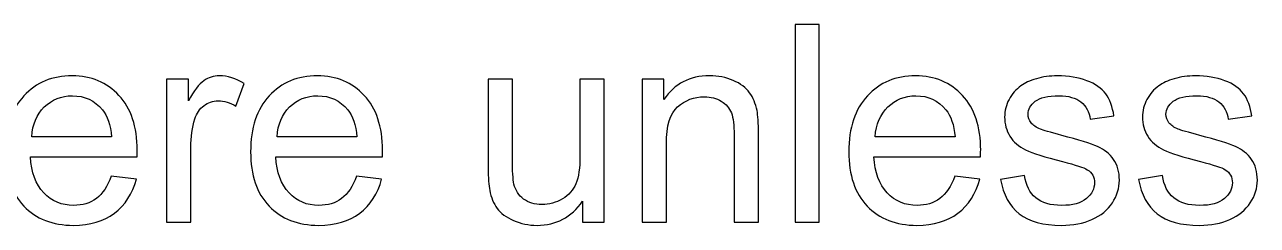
# Model space of a CAD drawing. Header units: centimetres. Extents: x -24.8 to 34.2, y -10 to 25.5.
# Drawn here: x 17.644 to 21.427, y 10.656 to 11.272 of the extents above; entities that cross this region are included whole.
import ezdxf

# ---------------------------------------------------------------- set-up
doc = ezdxf.new("R2010")
doc.units = ezdxf.units.CM
doc.header["$MEASUREMENT"] = 0
doc.layers.add('Layer 1', color=7, linetype='Continuous')

msp = doc.modelspace()

# ---------------------------------------------------------------- linework, layer by layer
at = {"layer": 'Layer 1', "color": 250}
for points, knots in [([(20.00821, 10.66635), (20.00821, 10.66635), (20.00821, 11.27242), (20.00821, 11.27242), (20.00821, 11.27242), (20.00821, 11.27242), (20.08257, 11.27242), (20.08257, 11.27242), (20.08257, 11.27242), (20.08257, 11.27242), (20.08257, 10.66635), (20.08257, 10.66635), (20.08257, 10.66635), (20.08257, 10.66635), (20.00821, 10.66635), (20.00821, 10.66635)], [0, 0, 0, 0, 0.25, 0.25, 0.25, 0.25, 0.5, 0.5, 0.5, 0.5, 0.75, 0.75, 0.75, 0.75, 1, 1, 1, 1]), ([(17.90963, 10.80774), (17.90963, 10.80774), (17.98654, 10.79829), (17.98654, 10.79829), (17.98654, 10.79829), (17.9744, 10.75327), (17.95197, 10.71842), (17.91923, 10.69358), (17.91923, 10.69358), (17.88635, 10.66889), (17.84444, 10.65647), (17.7935, 10.65647), (17.7935, 10.65647), (17.72929, 10.65647), (17.67835, 10.67623), (17.64082, 10.71574), (17.64082, 10.71574), (17.60314, 10.75525), (17.58437, 10.81071), (17.58437, 10.88211), (17.58437, 10.88211), (17.58437, 10.95605), (17.60342, 11.01334), (17.64138, 11.05412), (17.64138, 11.05412), (17.67948, 11.0949), (17.72873, 11.11536), (17.78941, 11.11536), (17.78941, 11.11536), (17.84811, 11.11536), (17.89609, 11.09532), (17.9332, 11.05539), (17.9332, 11.05539), (17.97045, 11.01546), (17.98908, 10.95915), (17.98908, 10.88676), (17.98908, 10.88676), (17.98908, 10.88225), (17.98894, 10.87562), (17.98865, 10.86687), (17.98865, 10.86687), (17.98865, 10.86687), (17.66128, 10.86687), (17.66128, 10.86687), (17.66128, 10.86687), (17.66396, 10.81861), (17.67765, 10.78164), (17.7022, 10.7561), (17.7022, 10.7561), (17.72675, 10.73041), (17.75723, 10.71757), (17.79392, 10.71757), (17.79392, 10.71757), (17.82116, 10.71757), (17.84444, 10.72477), (17.86377, 10.73916), (17.86377, 10.73916), (17.8831, 10.75341), (17.89834, 10.77627), (17.90963, 10.80774)], [0, 0, 0, 0, 0.0666667, 0.0666667, 0.0666667, 0.0666667, 0.1333333, 0.1333333, 0.1333333, 0.1333333, 0.2, 0.2, 0.2, 0.2, 0.2666667, 0.2666667, 0.2666667, 0.2666667, 0.3333333, 0.3333333, 0.3333333, 0.3333333, 0.4, 0.4, 0.4, 0.4, 0.4666667, 0.4666667, 0.4666667, 0.4666667, 0.5333333, 0.5333333, 0.5333333, 0.5333333, 0.6, 0.6, 0.6, 0.6, 0.6666667, 0.6666667, 0.6666667, 0.6666667, 0.7333333, 0.7333333, 0.7333333, 0.7333333, 0.8, 0.8, 0.8, 0.8, 0.8666667, 0.8666667, 0.8666667, 0.8666667, 0.9333333, 0.9333333, 0.9333333, 0.9333333, 1, 1, 1, 1]), ([(18.07924, 10.66635), (18.07924, 10.66635), (18.07924, 11.10534), (18.07924, 11.10534), (18.07924, 11.10534), (18.07924, 11.10534), (18.14613, 11.10534), (18.14613, 11.10534), (18.14613, 11.10534), (18.14613, 11.10534), (18.14613, 11.03888), (18.14613, 11.03888), (18.14613, 11.03888), (18.1632, 11.06992), (18.17901, 11.09053), (18.19354, 11.1004), (18.19354, 11.1004), (18.20794, 11.11028), (18.22388, 11.11536), (18.24124, 11.11536), (18.24124, 11.11536), (18.26635, 11.11536), (18.29175, 11.10732), (18.31772, 11.09137), (18.31772, 11.09137), (18.31772, 11.09137), (18.29204, 11.02223), (18.29204, 11.02223), (18.29204, 11.02223), (18.27397, 11.03309), (18.25577, 11.03846), (18.23757, 11.03846), (18.23757, 11.03846), (18.2212, 11.03846), (18.20667, 11.03352), (18.19368, 11.02378), (18.19368, 11.02378), (18.1807, 11.0139), (18.17153, 11.00036), (18.16603, 10.983), (18.16603, 10.983), (18.1577, 10.95661), (18.15361, 10.92769), (18.15361, 10.89622), (18.15361, 10.89622), (18.15361, 10.89622), (18.15361, 10.66635), (18.15361, 10.66635), (18.15361, 10.66635), (18.15361, 10.66635), (18.07924, 10.66635), (18.07924, 10.66635)], [0, 0, 0, 0, 0.0769231, 0.0769231, 0.0769231, 0.0769231, 0.1538462, 0.1538462, 0.1538462, 0.1538462, 0.2307692, 0.2307692, 0.2307692, 0.2307692, 0.3076923, 0.3076923, 0.3076923, 0.3076923, 0.3846154, 0.3846154, 0.3846154, 0.3846154, 0.4615385, 0.4615385, 0.4615385, 0.4615385, 0.5384615, 0.5384615, 0.5384615, 0.5384615, 0.6153846, 0.6153846, 0.6153846, 0.6153846, 0.6923077, 0.6923077, 0.6923077, 0.6923077, 0.7692308, 0.7692308, 0.7692308, 0.7692308, 0.8461538, 0.8461538, 0.8461538, 0.8461538, 0.9230769, 0.9230769, 0.9230769, 0.9230769, 1, 1, 1, 1]), ([(18.66245, 10.80774), (18.66245, 10.80774), (18.73936, 10.79829), (18.73936, 10.79829), (18.73936, 10.79829), (18.72722, 10.75327), (18.70479, 10.71842), (18.67205, 10.69358), (18.67205, 10.69358), (18.63917, 10.66889), (18.59726, 10.65647), (18.54632, 10.65647), (18.54632, 10.65647), (18.48211, 10.65647), (18.43117, 10.67623), (18.39364, 10.71574), (18.39364, 10.71574), (18.35596, 10.75525), (18.33719, 10.81071), (18.33719, 10.88211), (18.33719, 10.88211), (18.33719, 10.95605), (18.35624, 11.01334), (18.3942, 11.05412), (18.3942, 11.05412), (18.4323, 11.0949), (18.48155, 11.11536), (18.54223, 11.11536), (18.54223, 11.11536), (18.60093, 11.11536), (18.64891, 11.09532), (18.68602, 11.05539), (18.68602, 11.05539), (18.72327, 11.01546), (18.7419, 10.95915), (18.7419, 10.88676), (18.7419, 10.88676), (18.7419, 10.88225), (18.74176, 10.87562), (18.74147, 10.86687), (18.74147, 10.86687), (18.74147, 10.86687), (18.4141, 10.86687), (18.4141, 10.86687), (18.4141, 10.86687), (18.41678, 10.81861), (18.43047, 10.78164), (18.45502, 10.7561), (18.45502, 10.7561), (18.47957, 10.73041), (18.51005, 10.71757), (18.54674, 10.71757), (18.54674, 10.71757), (18.57398, 10.71757), (18.59726, 10.72477), (18.61659, 10.73916), (18.61659, 10.73916), (18.63592, 10.75341), (18.65116, 10.77627), (18.66245, 10.80774)], [0, 0, 0, 0, 0.0666667, 0.0666667, 0.0666667, 0.0666667, 0.1333333, 0.1333333, 0.1333333, 0.1333333, 0.2, 0.2, 0.2, 0.2, 0.2666667, 0.2666667, 0.2666667, 0.2666667, 0.3333333, 0.3333333, 0.3333333, 0.3333333, 0.4, 0.4, 0.4, 0.4, 0.4666667, 0.4666667, 0.4666667, 0.4666667, 0.5333333, 0.5333333, 0.5333333, 0.5333333, 0.6, 0.6, 0.6, 0.6, 0.6666667, 0.6666667, 0.6666667, 0.6666667, 0.7333333, 0.7333333, 0.7333333, 0.7333333, 0.8, 0.8, 0.8, 0.8, 0.8666667, 0.8666667, 0.8666667, 0.8666667, 0.9333333, 0.9333333, 0.9333333, 0.9333333, 1, 1, 1, 1]), ([(19.35586, 10.66635), (19.35586, 10.66635), (19.35586, 10.73084), (19.35586, 10.73084), (19.35586, 10.73084), (19.32157, 10.68117), (19.27515, 10.65647), (19.21645, 10.65647), (19.21645, 10.65647), (19.19062, 10.65647), (19.16635, 10.66141), (19.14392, 10.67129), (19.14392, 10.67129), (19.12148, 10.68117), (19.10483, 10.69373), (19.09396, 10.70868), (19.09396, 10.70868), (19.08296, 10.72378), (19.07534, 10.74213), (19.07096, 10.76386), (19.07096, 10.76386), (19.068, 10.77853), (19.06645, 10.80167), (19.06645, 10.83342), (19.06645, 10.83342), (19.06645, 10.83342), (19.06645, 11.10534), (19.06645, 11.10534), (19.06645, 11.10534), (19.06645, 11.10534), (19.14081, 11.10534), (19.14081, 11.10534), (19.14081, 11.10534), (19.14081, 11.10534), (19.14081, 10.86193), (19.14081, 10.86193), (19.14081, 10.86193), (19.14081, 10.82298), (19.14236, 10.79688), (19.14533, 10.78333), (19.14533, 10.78333), (19.15012, 10.76372), (19.16, 10.74848), (19.1751, 10.73719), (19.1751, 10.73719), (19.19034, 10.72604), (19.20911, 10.72054), (19.2314, 10.72054), (19.2314, 10.72054), (19.2537, 10.72054), (19.27458, 10.72618), (19.2942, 10.73761), (19.2942, 10.73761), (19.31381, 10.74904), (19.32764, 10.7647), (19.33568, 10.78432), (19.33568, 10.78432), (19.34387, 10.80407), (19.34796, 10.83272), (19.34796, 10.87011), (19.34796, 10.87011), (19.34796, 10.87011), (19.34796, 11.10534), (19.34796, 11.10534), (19.34796, 11.10534), (19.34796, 11.10534), (19.42233, 11.10534), (19.42233, 11.10534), (19.42233, 11.10534), (19.42233, 11.10534), (19.42233, 10.66635), (19.42233, 10.66635), (19.42233, 10.66635), (19.42233, 10.66635), (19.35586, 10.66635), (19.35586, 10.66635)], [0, 0, 0, 0, 0.0526316, 0.0526316, 0.0526316, 0.0526316, 0.1052632, 0.1052632, 0.1052632, 0.1052632, 0.1578947, 0.1578947, 0.1578947, 0.1578947, 0.2105263, 0.2105263, 0.2105263, 0.2105263, 0.2631579, 0.2631579, 0.2631579, 0.2631579, 0.3157895, 0.3157895, 0.3157895, 0.3157895, 0.3684211, 0.3684211, 0.3684211, 0.3684211, 0.4210526, 0.4210526, 0.4210526, 0.4210526, 0.4736842, 0.4736842, 0.4736842, 0.4736842, 0.5263158, 0.5263158, 0.5263158, 0.5263158, 0.5789474, 0.5789474, 0.5789474, 0.5789474, 0.6315789, 0.6315789, 0.6315789, 0.6315789, 0.6842105, 0.6842105, 0.6842105, 0.6842105, 0.7368421, 0.7368421, 0.7368421, 0.7368421, 0.7894737, 0.7894737, 0.7894737, 0.7894737, 0.8421053, 0.8421053, 0.8421053, 0.8421053, 0.8947368, 0.8947368, 0.8947368, 0.8947368, 0.9473684, 0.9473684, 0.9473684, 0.9473684, 1, 1, 1, 1]), ([(19.53902, 10.66635), (19.53902, 10.66635), (19.53902, 11.10534), (19.53902, 11.10534), (19.53902, 11.10534), (19.53902, 11.10534), (19.60591, 11.10534), (19.60591, 11.10534), (19.60591, 11.10534), (19.60591, 11.10534), (19.60591, 11.04297), (19.60591, 11.04297), (19.60591, 11.04297), (19.63822, 11.09123), (19.68479, 11.11536), (19.7456, 11.11536), (19.7456, 11.11536), (19.77213, 11.11536), (19.7964, 11.11056), (19.81856, 11.10111), (19.81856, 11.10111), (19.84085, 11.09151), (19.85736, 11.0791), (19.86837, 11.06357), (19.86837, 11.06357), (19.87952, 11.04819), (19.88714, 11.02985), (19.89165, 11.00868), (19.89165, 11.00868), (19.89433, 10.99485), (19.89575, 10.97072), (19.89575, 10.93629), (19.89575, 10.93629), (19.89575, 10.93629), (19.89575, 10.66635), (19.89575, 10.66635), (19.89575, 10.66635), (19.89575, 10.66635), (19.82124, 10.66635), (19.82124, 10.66635), (19.82124, 10.66635), (19.82124, 10.66635), (19.82124, 10.93347), (19.82124, 10.93347), (19.82124, 10.93347), (19.82124, 10.96367), (19.81842, 10.98639), (19.81263, 11.00149), (19.81263, 11.00149), (19.80685, 11.01644), (19.79655, 11.02844), (19.78187, 11.03733), (19.78187, 11.03733), (19.76705, 11.04636), (19.74984, 11.05087), (19.72994, 11.05087), (19.72994, 11.05087), (19.69819, 11.05087), (19.67096, 11.04071), (19.64782, 11.02068), (19.64782, 11.02068), (19.62481, 11.0005), (19.61338, 10.9624), (19.61338, 10.9061), (19.61338, 10.9061), (19.61338, 10.9061), (19.61338, 10.66635), (19.61338, 10.66635), (19.61338, 10.66635), (19.61338, 10.66635), (19.53902, 10.66635), (19.53902, 10.66635)], [0, 0, 0, 0, 0.0555556, 0.0555556, 0.0555556, 0.0555556, 0.1111111, 0.1111111, 0.1111111, 0.1111111, 0.1666667, 0.1666667, 0.1666667, 0.1666667, 0.2222222, 0.2222222, 0.2222222, 0.2222222, 0.2777778, 0.2777778, 0.2777778, 0.2777778, 0.3333333, 0.3333333, 0.3333333, 0.3333333, 0.3888889, 0.3888889, 0.3888889, 0.3888889, 0.4444444, 0.4444444, 0.4444444, 0.4444444, 0.5, 0.5, 0.5, 0.5, 0.5555556, 0.5555556, 0.5555556, 0.5555556, 0.6111111, 0.6111111, 0.6111111, 0.6111111, 0.6666667, 0.6666667, 0.6666667, 0.6666667, 0.7222222, 0.7222222, 0.7222222, 0.7222222, 0.7777778, 0.7777778, 0.7777778, 0.7777778, 0.8333333, 0.8333333, 0.8333333, 0.8333333, 0.8888889, 0.8888889, 0.8888889, 0.8888889, 0.9444444, 0.9444444, 0.9444444, 0.9444444, 1, 1, 1, 1]), ([(20.49842, 10.80774), (20.49842, 10.80774), (20.57533, 10.79829), (20.57533, 10.79829), (20.57533, 10.79829), (20.56319, 10.75327), (20.54076, 10.71842), (20.50802, 10.69358), (20.50802, 10.69358), (20.47514, 10.66889), (20.43323, 10.65647), (20.38229, 10.65647), (20.38229, 10.65647), (20.31808, 10.65647), (20.26714, 10.67623), (20.22961, 10.71574), (20.22961, 10.71574), (20.19193, 10.75525), (20.17316, 10.81071), (20.17316, 10.88211), (20.17316, 10.88211), (20.17316, 10.95605), (20.19221, 11.01334), (20.23017, 11.05412), (20.23017, 11.05412), (20.26827, 11.0949), (20.31752, 11.11536), (20.3782, 11.11536), (20.3782, 11.11536), (20.4369, 11.11536), (20.48488, 11.09532), (20.52199, 11.05539), (20.52199, 11.05539), (20.55924, 11.01546), (20.57787, 10.95915), (20.57787, 10.88676), (20.57787, 10.88676), (20.57787, 10.88225), (20.57773, 10.87562), (20.57744, 10.86687), (20.57744, 10.86687), (20.57744, 10.86687), (20.25007, 10.86687), (20.25007, 10.86687), (20.25007, 10.86687), (20.25275, 10.81861), (20.26644, 10.78164), (20.29099, 10.7561), (20.29099, 10.7561), (20.31554, 10.73041), (20.34602, 10.71757), (20.38271, 10.71757), (20.38271, 10.71757), (20.40995, 10.71757), (20.43323, 10.72477), (20.45256, 10.73916), (20.45256, 10.73916), (20.47189, 10.75341), (20.48713, 10.77627), (20.49842, 10.80774)], [0, 0, 0, 0, 0.0666667, 0.0666667, 0.0666667, 0.0666667, 0.1333333, 0.1333333, 0.1333333, 0.1333333, 0.2, 0.2, 0.2, 0.2, 0.2666667, 0.2666667, 0.2666667, 0.2666667, 0.3333333, 0.3333333, 0.3333333, 0.3333333, 0.4, 0.4, 0.4, 0.4, 0.4666667, 0.4666667, 0.4666667, 0.4666667, 0.5333333, 0.5333333, 0.5333333, 0.5333333, 0.6, 0.6, 0.6, 0.6, 0.6666667, 0.6666667, 0.6666667, 0.6666667, 0.7333333, 0.7333333, 0.7333333, 0.7333333, 0.8, 0.8, 0.8, 0.8, 0.8666667, 0.8666667, 0.8666667, 0.8666667, 0.9333333, 0.9333333, 0.9333333, 0.9333333, 1, 1, 1, 1]), ([(20.63911, 10.79744), (20.63911, 10.79744), (20.71262, 10.80901), (20.71262, 10.80901), (20.71262, 10.80901), (20.71672, 10.77952), (20.72829, 10.75694), (20.7472, 10.74114), (20.7472, 10.74114), (20.76596, 10.72548), (20.79235, 10.71757), (20.82636, 10.71757), (20.82636, 10.71757), (20.86051, 10.71757), (20.88591, 10.72463), (20.90242, 10.73846), (20.90242, 10.73846), (20.91893, 10.75243), (20.92725, 10.7688), (20.92725, 10.78742), (20.92725, 10.78742), (20.92725, 10.80436), (20.91991, 10.81748), (20.90524, 10.82722), (20.90524, 10.82722), (20.89508, 10.83385), (20.86968, 10.84217), (20.82918, 10.85233), (20.82918, 10.85233), (20.77471, 10.86616), (20.73675, 10.87802), (20.71573, 10.88817), (20.71573, 10.88817), (20.6947, 10.89819), (20.67862, 10.91216), (20.66775, 10.92994), (20.66775, 10.92994), (20.65689, 10.94772), (20.65138, 10.96734), (20.65138, 10.98879), (20.65138, 10.98879), (20.65138, 11.0084), (20.6559, 11.02646), (20.66493, 11.04311), (20.66493, 11.04311), (20.67382, 11.05991), (20.68609, 11.07373), (20.70148, 11.08474), (20.70148, 11.08474), (20.71305, 11.09321), (20.72885, 11.10055), (20.74875, 11.10647), (20.74875, 11.10647), (20.76879, 11.1124), (20.79023, 11.11536), (20.81309, 11.11536), (20.81309, 11.11536), (20.84752, 11.11536), (20.87772, 11.11028), (20.90383, 11.1004), (20.90383, 11.1004), (20.92993, 11.09053), (20.94912, 11.07712), (20.96154, 11.06019), (20.96154, 11.06019), (20.97396, 11.04311), (20.98243, 11.02054), (20.98708, 10.99217), (20.98708, 10.99217), (20.98708, 10.99217), (20.91441, 10.98215), (20.91441, 10.98215), (20.91441, 10.98215), (20.91102, 11.00473), (20.90143, 11.02237), (20.88562, 11.03507), (20.88562, 11.03507), (20.86982, 11.04777), (20.84738, 11.05412), (20.81846, 11.05412), (20.81846, 11.05412), (20.78431, 11.05412), (20.7599, 11.04848), (20.74536, 11.03719), (20.74536, 11.03719), (20.73069, 11.0259), (20.72335, 11.01263), (20.72335, 10.99754), (20.72335, 10.99754), (20.72335, 10.9878), (20.72645, 10.97919), (20.73252, 10.97143), (20.73252, 10.97143), (20.73859, 10.96339), (20.74804, 10.9569), (20.76102, 10.95153), (20.76102, 10.95153), (20.7685, 10.94885), (20.79038, 10.9425), (20.82678, 10.93262), (20.82678, 10.93262), (20.87942, 10.91851), (20.9161, 10.90708), (20.93685, 10.89805), (20.93685, 10.89805), (20.95773, 10.88916), (20.9741, 10.87604), (20.98595, 10.85897), (20.98595, 10.85897), (20.99781, 10.84189), (21.00373, 10.82072), (21.00373, 10.79532), (21.00373, 10.79532), (21.00373, 10.77049), (20.9964, 10.74721), (20.982, 10.72519), (20.982, 10.72519), (20.96747, 10.70332), (20.94658, 10.68639), (20.91935, 10.67439), (20.91935, 10.67439), (20.89212, 10.6624), (20.86121, 10.65647), (20.82678, 10.65647), (20.82678, 10.65647), (20.76963, 10.65647), (20.72617, 10.66833), (20.69625, 10.69203), (20.69625, 10.69203), (20.66634, 10.71574), (20.64729, 10.75087), (20.63911, 10.79744)], [0, 0, 0, 0, 0.030303, 0.030303, 0.030303, 0.030303, 0.0606061, 0.0606061, 0.0606061, 0.0606061, 0.0909091, 0.0909091, 0.0909091, 0.0909091, 0.1212121, 0.1212121, 0.1212121, 0.1212121, 0.1515152, 0.1515152, 0.1515152, 0.1515152, 0.1818182, 0.1818182, 0.1818182, 0.1818182, 0.2121212, 0.2121212, 0.2121212, 0.2121212, 0.2424242, 0.2424242, 0.2424242, 0.2424242, 0.2727273, 0.2727273, 0.2727273, 0.2727273, 0.3030303, 0.3030303, 0.3030303, 0.3030303, 0.3333333, 0.3333333, 0.3333333, 0.3333333, 0.3636364, 0.3636364, 0.3636364, 0.3636364, 0.3939394, 0.3939394, 0.3939394, 0.3939394, 0.4242424, 0.4242424, 0.4242424, 0.4242424, 0.4545455, 0.4545455, 0.4545455, 0.4545455, 0.4848485, 0.4848485, 0.4848485, 0.4848485, 0.5151515, 0.5151515, 0.5151515, 0.5151515, 0.5454545, 0.5454545, 0.5454545, 0.5454545, 0.5757576, 0.5757576, 0.5757576, 0.5757576, 0.6060606, 0.6060606, 0.6060606, 0.6060606, 0.6363636, 0.6363636, 0.6363636, 0.6363636, 0.6666667, 0.6666667, 0.6666667, 0.6666667, 0.6969697, 0.6969697, 0.6969697, 0.6969697, 0.7272727, 0.7272727, 0.7272727, 0.7272727, 0.7575758, 0.7575758, 0.7575758, 0.7575758, 0.7878788, 0.7878788, 0.7878788, 0.7878788, 0.8181818, 0.8181818, 0.8181818, 0.8181818, 0.8484848, 0.8484848, 0.8484848, 0.8484848, 0.8787879, 0.8787879, 0.8787879, 0.8787879, 0.9090909, 0.9090909, 0.9090909, 0.9090909, 0.9393939, 0.9393939, 0.9393939, 0.9393939, 0.969697, 0.969697, 0.969697, 0.969697, 1, 1, 1, 1]), ([(21.06244, 10.79744), (21.06244, 10.79744), (21.13595, 10.80901), (21.13595, 10.80901), (21.13595, 10.80901), (21.14005, 10.77952), (21.15162, 10.75694), (21.17053, 10.74114), (21.17053, 10.74114), (21.18929, 10.72548), (21.21568, 10.71757), (21.24969, 10.71757), (21.24969, 10.71757), (21.28384, 10.71757), (21.30924, 10.72463), (21.32575, 10.73846), (21.32575, 10.73846), (21.34226, 10.75243), (21.35058, 10.7688), (21.35058, 10.78742), (21.35058, 10.78742), (21.35058, 10.80436), (21.34324, 10.81748), (21.32857, 10.82722), (21.32857, 10.82722), (21.31841, 10.83385), (21.29301, 10.84217), (21.25251, 10.85233), (21.25251, 10.85233), (21.19804, 10.86616), (21.16008, 10.87802), (21.13906, 10.88817), (21.13906, 10.88817), (21.11803, 10.89819), (21.10195, 10.91216), (21.09108, 10.92994), (21.09108, 10.92994), (21.08022, 10.94772), (21.07471, 10.96734), (21.07471, 10.98879), (21.07471, 10.98879), (21.07471, 11.0084), (21.07923, 11.02646), (21.08826, 11.04311), (21.08826, 11.04311), (21.09715, 11.05991), (21.10942, 11.07373), (21.12481, 11.08474), (21.12481, 11.08474), (21.13638, 11.09321), (21.15218, 11.10055), (21.17208, 11.10647), (21.17208, 11.10647), (21.19212, 11.1124), (21.21356, 11.11536), (21.23642, 11.11536), (21.23642, 11.11536), (21.27085, 11.11536), (21.30105, 11.11028), (21.32716, 11.1004), (21.32716, 11.1004), (21.35326, 11.09053), (21.37245, 11.07712), (21.38487, 11.06019), (21.38487, 11.06019), (21.39729, 11.04311), (21.40576, 11.02054), (21.41041, 10.99217), (21.41041, 10.99217), (21.41041, 10.99217), (21.33774, 10.98215), (21.33774, 10.98215), (21.33774, 10.98215), (21.33435, 11.00473), (21.32476, 11.02237), (21.30895, 11.03507), (21.30895, 11.03507), (21.29315, 11.04777), (21.27071, 11.05412), (21.24179, 11.05412), (21.24179, 11.05412), (21.20764, 11.05412), (21.18323, 11.04848), (21.16869, 11.03719), (21.16869, 11.03719), (21.15402, 11.0259), (21.14668, 11.01263), (21.14668, 10.99754), (21.14668, 10.99754), (21.14668, 10.9878), (21.14978, 10.97919), (21.15585, 10.97143), (21.15585, 10.97143), (21.16192, 10.96339), (21.17137, 10.9569), (21.18435, 10.95153), (21.18435, 10.95153), (21.19183, 10.94885), (21.21371, 10.9425), (21.25011, 10.93262), (21.25011, 10.93262), (21.30275, 10.91851), (21.33943, 10.90708), (21.36018, 10.89805), (21.36018, 10.89805), (21.38106, 10.88916), (21.39743, 10.87604), (21.40928, 10.85897), (21.40928, 10.85897), (21.42114, 10.84189), (21.42706, 10.82072), (21.42706, 10.79532), (21.42706, 10.79532), (21.42706, 10.77049), (21.41973, 10.74721), (21.40533, 10.72519), (21.40533, 10.72519), (21.3908, 10.70332), (21.36991, 10.68639), (21.34268, 10.67439), (21.34268, 10.67439), (21.31545, 10.6624), (21.28454, 10.65647), (21.25011, 10.65647), (21.25011, 10.65647), (21.19296, 10.65647), (21.1495, 10.66833), (21.11958, 10.69203), (21.11958, 10.69203), (21.08967, 10.71574), (21.07062, 10.75087), (21.06244, 10.79744)], [0, 0, 0, 0, 0.030303, 0.030303, 0.030303, 0.030303, 0.0606061, 0.0606061, 0.0606061, 0.0606061, 0.0909091, 0.0909091, 0.0909091, 0.0909091, 0.1212121, 0.1212121, 0.1212121, 0.1212121, 0.1515152, 0.1515152, 0.1515152, 0.1515152, 0.1818182, 0.1818182, 0.1818182, 0.1818182, 0.2121212, 0.2121212, 0.2121212, 0.2121212, 0.2424242, 0.2424242, 0.2424242, 0.2424242, 0.2727273, 0.2727273, 0.2727273, 0.2727273, 0.3030303, 0.3030303, 0.3030303, 0.3030303, 0.3333333, 0.3333333, 0.3333333, 0.3333333, 0.3636364, 0.3636364, 0.3636364, 0.3636364, 0.3939394, 0.3939394, 0.3939394, 0.3939394, 0.4242424, 0.4242424, 0.4242424, 0.4242424, 0.4545455, 0.4545455, 0.4545455, 0.4545455, 0.4848485, 0.4848485, 0.4848485, 0.4848485, 0.5151515, 0.5151515, 0.5151515, 0.5151515, 0.5454545, 0.5454545, 0.5454545, 0.5454545, 0.5757576, 0.5757576, 0.5757576, 0.5757576, 0.6060606, 0.6060606, 0.6060606, 0.6060606, 0.6363636, 0.6363636, 0.6363636, 0.6363636, 0.6666667, 0.6666667, 0.6666667, 0.6666667, 0.6969697, 0.6969697, 0.6969697, 0.6969697, 0.7272727, 0.7272727, 0.7272727, 0.7272727, 0.7575758, 0.7575758, 0.7575758, 0.7575758, 0.7878788, 0.7878788, 0.7878788, 0.7878788, 0.8181818, 0.8181818, 0.8181818, 0.8181818, 0.8484848, 0.8484848, 0.8484848, 0.8484848, 0.8787879, 0.8787879, 0.8787879, 0.8787879, 0.9090909, 0.9090909, 0.9090909, 0.9090909, 0.9393939, 0.9393939, 0.9393939, 0.9393939, 0.969697, 0.969697, 0.969697, 0.969697, 1, 1, 1, 1]), ([(17.66537, 10.92811), (17.66537, 10.92811), (17.91048, 10.92811), (17.91048, 10.92811), (17.91048, 10.92811), (17.90723, 10.96494), (17.89778, 10.99274), (17.8824, 11.01108), (17.8824, 11.01108), (17.85869, 11.03973), (17.82793, 11.05412), (17.79025, 11.05412), (17.79025, 11.05412), (17.75611, 11.05412), (17.72732, 11.04269), (17.70404, 11.01983), (17.70404, 11.01983), (17.68075, 10.99697), (17.66791, 10.96635), (17.66537, 10.92811)], [0, 0, 0, 0, 0.2, 0.2, 0.2, 0.2, 0.4, 0.4, 0.4, 0.4, 0.6, 0.6, 0.6, 0.6, 0.8, 0.8, 0.8, 0.8, 1, 1, 1, 1]), ([(18.41819, 10.92811), (18.41819, 10.92811), (18.6633, 10.92811), (18.6633, 10.92811), (18.6633, 10.92811), (18.66005, 10.96494), (18.6506, 10.99274), (18.63522, 11.01108), (18.63522, 11.01108), (18.61151, 11.03973), (18.58075, 11.05412), (18.54307, 11.05412), (18.54307, 11.05412), (18.50893, 11.05412), (18.48014, 11.04269), (18.45686, 11.01983), (18.45686, 11.01983), (18.43357, 10.99697), (18.42073, 10.96635), (18.41819, 10.92811)], [0, 0, 0, 0, 0.2, 0.2, 0.2, 0.2, 0.4, 0.4, 0.4, 0.4, 0.6, 0.6, 0.6, 0.6, 0.8, 0.8, 0.8, 0.8, 1, 1, 1, 1]), ([(20.25416, 10.92811), (20.25416, 10.92811), (20.49927, 10.92811), (20.49927, 10.92811), (20.49927, 10.92811), (20.49602, 10.96494), (20.48657, 10.99274), (20.47119, 11.01108), (20.47119, 11.01108), (20.44748, 11.03973), (20.41672, 11.05412), (20.37904, 11.05412), (20.37904, 11.05412), (20.3449, 11.05412), (20.31611, 11.04269), (20.29283, 11.01983), (20.29283, 11.01983), (20.26954, 10.99697), (20.2567, 10.96635), (20.25416, 10.92811)], [0, 0, 0, 0, 0.2, 0.2, 0.2, 0.2, 0.4, 0.4, 0.4, 0.4, 0.6, 0.6, 0.6, 0.6, 0.8, 0.8, 0.8, 0.8, 1, 1, 1, 1])]:
    msp.add_open_spline(points, degree=3, knots=knots, dxfattribs=at)

doc.saveas('drawing.dxf')
